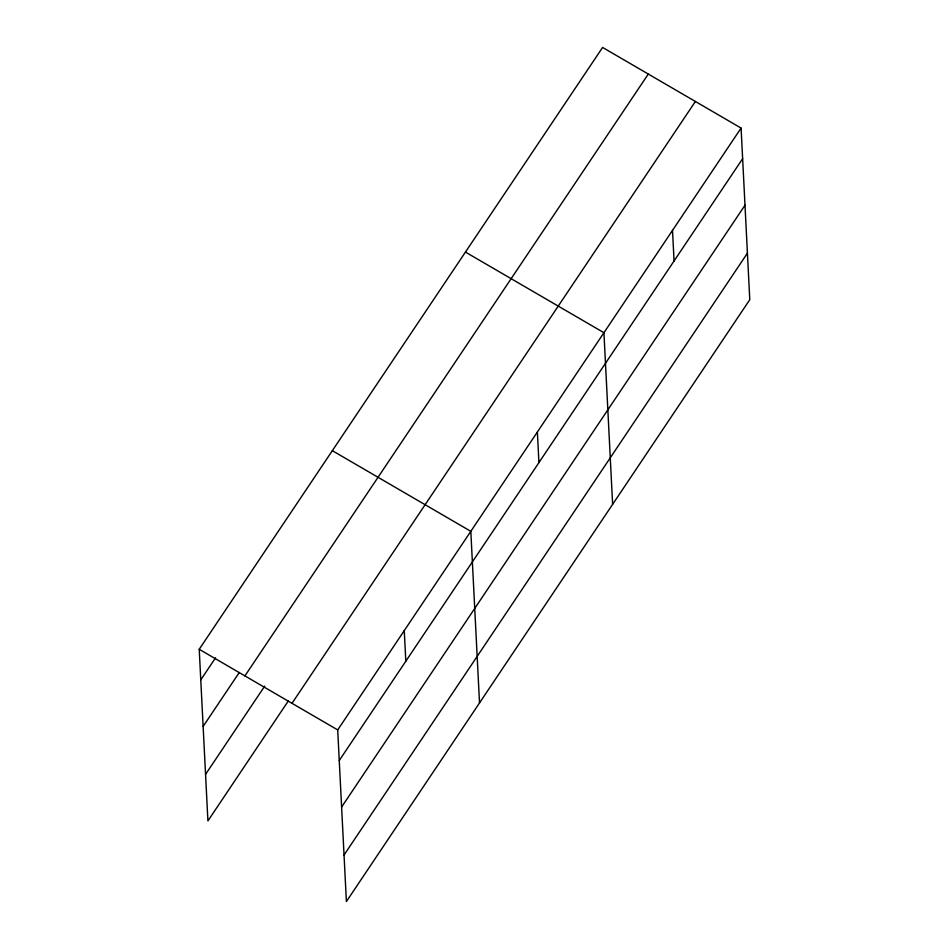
<?xml version="1.0" encoding="UTF-8"?>
<svg xmlns="http://www.w3.org/2000/svg" width="949" height="949" viewBox="0 0 949 949"><rect width="100%" height="100%" fill="white"/><g stroke="black" fill="none" stroke-linecap="round" stroke-linejoin="round"><path stroke-width="1.42" d="M288.437 700.777L207.914 820.921L199.219 649.294L602.603 47.45L741.086 128.079L749.781 299.706L346.397 901.55L337.702 729.923L741.086 128.079M200.773 679.887L215.553 657.823M203.122 726.424L239.278 672.485M244.913 675.902L648.297 74.058M205.553 774.372L264.724 686.103M292.007 703.316L695.392 101.472M339.256 760.517L742.64 158.673M341.604 807.053L745.001 205.209M344.036 855.013L747.421 253.169M465.449 252.078L603.932 332.708L612.627 504.334M332.34 450.68L470.823 531.321L479.518 702.936M199.219 649.294L337.702 729.923M672.509 230.393L674.063 260.987M537.383 432.009L538.925 462.602M404.262 630.622L405.816 661.216"/></g></svg>
